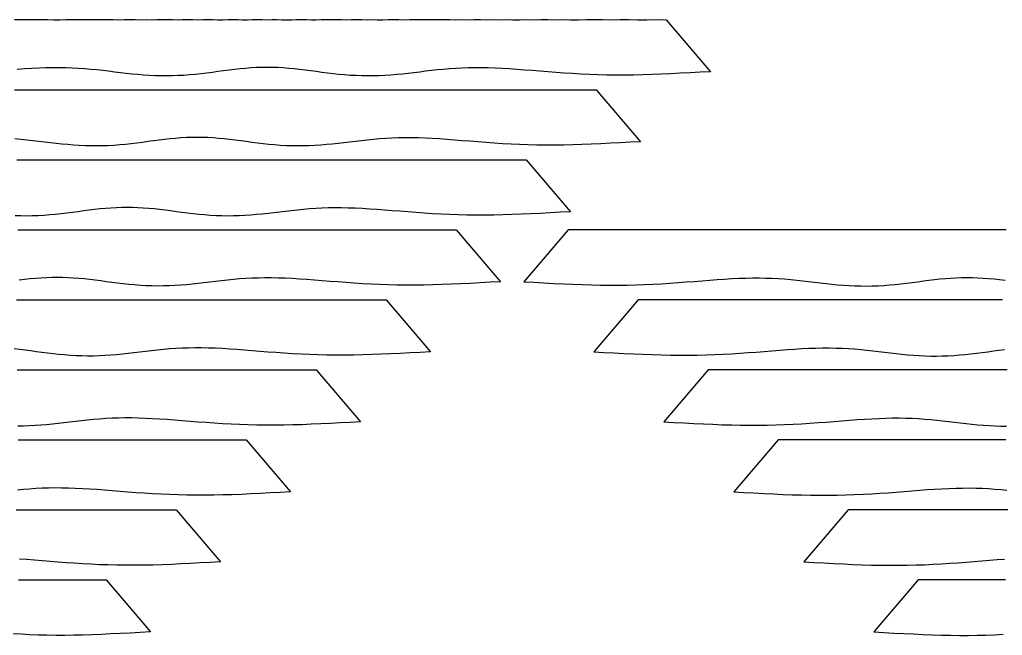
# Model space of a CAD drawing. Header units: metres. Extents: x 28 to 1492, y 12 to 1238.
# Drawn here: x 743.9 to 1165.1, y 12.6 to 276.3 of the extents above; entities that cross this region are included whole.
import ezdxf

# ---------------------------------------------------------------- set-up
doc = ezdxf.new("R2010")
doc.units = ezdxf.units.M

msp = doc.modelspace()

# ---------------------------------------------------------------- linework, layer by layer
for points in [[(741.72, 276.31), (744.64, 276.31), (747.51, 276.31), (750.34, 276.31), (753.13, 276.31), (755.89, 276.31), (758.6, 276.3), (761.28, 276.3), (763.93, 276.31), (766.54, 276.31), (769.13, 276.31), (771.68, 276.31), (774.21, 276.31), (776.7, 276.31), (779.17, 276.31), (781.62, 276.31), (784.04, 276.31), (786.44, 276.3), (788.82, 276.31), (791.18, 276.31), (793.51, 276.31), (795.83, 276.3), (798.13, 276.31), (800.42, 276.3), (802.68, 276.31), (804.93, 276.31), (807.17, 276.31), (809.4, 276.31), (811.61, 276.3), (813.8, 276.31), (815.99, 276.31), (818.17, 276.31), (820.33, 276.3), (822.49, 276.31), (824.64, 276.31), (826.78, 276.31), (828.91, 276.3), (831.04, 276.3), (833.16, 276.31), (835.28, 276.31), (837.39, 276.31), (839.5, 276.3), (841.6, 276.3), (843.71, 276.31), (845.81, 276.31), (847.91, 276.31), (850, 276.3), (852.09, 276.31), (854.19, 276.31), (856.29, 276.3), (858.4, 276.3), (860.5, 276.3), (862.61, 276.31), (864.72, 276.31), (866.84, 276.31), (868.96, 276.3), (871.09, 276.3), (873.22, 276.31), (875.36, 276.31), (877.51, 276.31), (879.67, 276.31), (881.83, 276.31), (884.01, 276.3), (886.2, 276.31), (888.39, 276.31), (890.6, 276.31), (892.83, 276.3), (895.07, 276.31), (897.32, 276.3), (899.58, 276.3), (901.87, 276.31), (904.17, 276.31), (906.49, 276.31), (908.82, 276.3), (911.18, 276.31), (913.56, 276.31), (915.96, 276.31), (918.38, 276.31), (920.83, 276.31), (923.3, 276.31), (925.79, 276.31), (928.32, 276.31), (930.87, 276.3), (933.46, 276.31), (936.07, 276.3), (938.72, 276.31), (941.4, 276.31), (944.11, 276.3), (946.87, 276.31), (949.66, 276.3), (952.49, 276.31), (955.36, 276.3), (958.28, 276.3), (961.24, 276.31), (964.25, 276.3), (967.31, 276.31), (970.43, 276.31), (973.59, 276.3), (976.82, 276.31), (980.1, 276.3), (983.44, 276.3), (986.85, 276.31), (990.33, 276.31), (993.88, 276.31), (997.5, 276.3), (1001.2, 276.31), (1004.98, 276.31), (1008.85, 276.3), (1012.8, 276.3), (1016.85, 276.31), (1021, 276.3), (1040, 254)], [(1040, 254), (1035.61, 253.78), (1031.33, 253.55), (1027.13, 253.33), (1023.01, 253.13), (1018.95, 252.95), (1014.95, 252.8), (1011.01, 252.68), (1007.11, 252.59), (1003.25, 252.55), (999.43, 252.55), (995.65, 252.6), (991.91, 252.69), (988.2, 252.82), (984.54, 252.98), (980.92, 253.18), (977.35, 253.41), (973.83, 253.66), (970.36, 253.93), (966.95, 254.2), (963.59, 254.47), (960.3, 254.73), (957.07, 254.97), (953.91, 255.19), (950.81, 255.37), (947.77, 255.51), (944.8, 255.62), (941.9, 255.67), (939.05, 255.68), (936.26, 255.63), (933.52, 255.54), (930.83, 255.4), (928.18, 255.22), (925.57, 255), (922.99, 254.75), (920.44, 254.47), (917.92, 254.18), (915.4, 253.88), (912.91, 253.58), (910.42, 253.29), (907.94, 253.02), (905.46, 252.77), (902.98, 252.57), (900.51, 252.4), (898.03, 252.28), (895.55, 252.21), (893.08, 252.19), (890.6, 252.23), (888.13, 252.32), (885.66, 252.46), (883.2, 252.65), (880.75, 252.88), (878.31, 253.14), (875.88, 253.43), (873.46, 253.73), (871.06, 254.05), (868.67, 254.37), (866.3, 254.67), (863.94, 254.96), (861.59, 255.22), (859.26, 255.44), (856.93, 255.62), (854.62, 255.76), (852.3, 255.84), (850, 255.86), (847.7, 255.84), (845.38, 255.76), (843.07, 255.62), (840.74, 255.44), (838.41, 255.22), (836.06, 254.96), (833.7, 254.67), (831.33, 254.37), (828.94, 254.05), (826.54, 253.73), (824.12, 253.43), (821.69, 253.14), (819.25, 252.88), (816.8, 252.65), (814.34, 252.46), (811.87, 252.32), (809.4, 252.23), (806.92, 252.19), (804.45, 252.21), (801.97, 252.28), (799.49, 252.4), (797.02, 252.57), (794.54, 252.77), (792.06, 253.02), (789.58, 253.29), (787.09, 253.58), (784.6, 253.88), (782.08, 254.18), (779.56, 254.47), (777.01, 254.75), (774.43, 255), (771.82, 255.22), (769.17, 255.4), (766.48, 255.54), (763.74, 255.63), (760.95, 255.68), (758.1, 255.67), (755.2, 255.62), (752.23, 255.51), (749.19, 255.37), (746.09, 255.19), (742.93, 254.97)], [(741.68, 246.31), (744.21, 246.31), (746.7, 246.31), (749.17, 246.31), (751.62, 246.31), (754.04, 246.31), (756.44, 246.3), (758.82, 246.31), (761.18, 246.31), (763.51, 246.31), (765.83, 246.3), (768.13, 246.31), (770.42, 246.3), (772.68, 246.31), (774.93, 246.31), (777.17, 246.31), (779.4, 246.31), (781.61, 246.3), (783.8, 246.31), (785.99, 246.31), (788.17, 246.31), (790.33, 246.3), (792.49, 246.31), (794.64, 246.31), (796.78, 246.31), (798.91, 246.3), (801.04, 246.3), (803.16, 246.31), (805.28, 246.31), (807.39, 246.31), (809.5, 246.3), (811.6, 246.3), (813.71, 246.31), (815.81, 246.31), (817.91, 246.31), (820, 246.3), (822.09, 246.31), (824.19, 246.31), (826.29, 246.3), (828.4, 246.3), (830.5, 246.3), (832.61, 246.31), (834.72, 246.31), (836.84, 246.31), (838.96, 246.3), (841.09, 246.3), (843.22, 246.31), (845.36, 246.31), (847.51, 246.31), (849.67, 246.31), (851.83, 246.31), (854.01, 246.3), (856.2, 246.31), (858.39, 246.31), (860.6, 246.31), (862.83, 246.3), (865.07, 246.31), (867.32, 246.3), (869.58, 246.3), (871.87, 246.31), (874.17, 246.31), (876.49, 246.31), (878.82, 246.3), (881.18, 246.31), (883.56, 246.31), (885.96, 246.31), (888.38, 246.31), (890.83, 246.31), (893.3, 246.31), (895.79, 246.31), (898.32, 246.31), (900.87, 246.3), (903.46, 246.31), (906.07, 246.3), (908.72, 246.31), (911.4, 246.31), (914.11, 246.3), (916.87, 246.31), (919.66, 246.3), (922.49, 246.31), (925.36, 246.3), (928.28, 246.3), (931.24, 246.31), (934.25, 246.3), (937.31, 246.31), (940.43, 246.31), (943.59, 246.3), (946.82, 246.31), (950.1, 246.3), (953.44, 246.3), (956.85, 246.31), (960.33, 246.31), (963.88, 246.31), (967.5, 246.3), (971.2, 246.31), (974.98, 246.31), (978.85, 246.3), (982.8, 246.3), (986.85, 246.31), (991, 246.3), (1010, 224)], [(1010, 224), (1005.61, 223.78), (1001.33, 223.55), (997.13, 223.33), (993.01, 223.13), (988.95, 222.95), (984.95, 222.8), (981.01, 222.68), (977.11, 222.59), (973.25, 222.55), (969.43, 222.55), (965.65, 222.6), (961.91, 222.69), (958.2, 222.82), (954.54, 222.98), (950.92, 223.18), (947.35, 223.41), (943.83, 223.66), (940.36, 223.93), (936.95, 224.2), (933.59, 224.47), (930.3, 224.73), (927.07, 224.97), (923.91, 225.19), (920.81, 225.37), (917.77, 225.51), (914.8, 225.62), (911.9, 225.67), (909.05, 225.68), (906.26, 225.63), (903.52, 225.54), (900.83, 225.4), (898.18, 225.22), (895.57, 225), (892.99, 224.75), (890.44, 224.47), (887.92, 224.18), (885.4, 223.88), (882.91, 223.58), (880.42, 223.29), (877.94, 223.02), (875.46, 222.77), (872.98, 222.57), (870.51, 222.4), (868.03, 222.28), (865.55, 222.21), (863.08, 222.19), (860.6, 222.23), (858.13, 222.32), (855.66, 222.46), (853.2, 222.65), (850.75, 222.88), (848.31, 223.14), (845.88, 223.43), (843.46, 223.73), (841.06, 224.05), (838.67, 224.37), (836.3, 224.67), (833.94, 224.96), (831.59, 225.22), (829.26, 225.44), (826.93, 225.62), (824.62, 225.76), (822.3, 225.84), (820, 225.86), (817.7, 225.84), (815.38, 225.76), (813.07, 225.62), (810.74, 225.44), (808.41, 225.22), (806.06, 224.96), (803.7, 224.67), (801.33, 224.37), (798.94, 224.05), (796.54, 223.73), (794.12, 223.43), (791.69, 223.14), (789.25, 222.88), (786.8, 222.65), (784.34, 222.46), (781.87, 222.32), (779.4, 222.23), (776.92, 222.19), (774.45, 222.21), (771.97, 222.28), (769.49, 222.4), (767.02, 222.57), (764.54, 222.77), (762.06, 223.02), (759.58, 223.29), (757.09, 223.58), (754.6, 223.88), (752.08, 224.18), (749.56, 224.47), (747.01, 224.75), (744.43, 225), (741.82, 225.22)], [(742.68, 216.31), (744.93, 216.31), (747.17, 216.31), (749.4, 216.31), (751.61, 216.3), (753.8, 216.31), (755.99, 216.31), (758.17, 216.31), (760.33, 216.3), (762.49, 216.31), (764.64, 216.31), (766.78, 216.31), (768.91, 216.3), (771.04, 216.3), (773.16, 216.31), (775.28, 216.31), (777.39, 216.31), (779.5, 216.3), (781.6, 216.3), (783.71, 216.31), (785.81, 216.31), (787.91, 216.31), (790, 216.3), (792.09, 216.31), (794.19, 216.31), (796.29, 216.3), (798.4, 216.3), (800.5, 216.3), (802.61, 216.31), (804.72, 216.31), (806.84, 216.31), (808.96, 216.3), (811.09, 216.3), (813.22, 216.31), (815.36, 216.31), (817.51, 216.31), (819.67, 216.31), (821.83, 216.31), (824.01, 216.3), (826.2, 216.31), (828.39, 216.31), (830.6, 216.31), (832.83, 216.3), (835.07, 216.31), (837.32, 216.3), (839.58, 216.3), (841.87, 216.31), (844.17, 216.31), (846.49, 216.31), (848.82, 216.3), (851.18, 216.31), (853.56, 216.31), (855.96, 216.31), (858.38, 216.31), (860.83, 216.31), (863.3, 216.31), (865.79, 216.31), (868.32, 216.31), (870.87, 216.3), (873.46, 216.31), (876.07, 216.3), (878.72, 216.31), (881.4, 216.31), (884.11, 216.3), (886.87, 216.31), (889.66, 216.3), (892.49, 216.31), (895.36, 216.3), (898.28, 216.3), (901.24, 216.31), (904.25, 216.3), (907.31, 216.31), (910.43, 216.31), (913.59, 216.3), (916.82, 216.31), (920.1, 216.3), (923.44, 216.3), (926.85, 216.31), (930.33, 216.31), (933.88, 216.31), (937.5, 216.3), (941.2, 216.31), (944.98, 216.31), (948.85, 216.3), (952.8, 216.3), (956.85, 216.31), (961, 216.3), (980, 194)], [(980, 194), (975.61, 193.78), (971.33, 193.55), (967.13, 193.33), (963.01, 193.13), (958.95, 192.95), (954.95, 192.8), (951.01, 192.68), (947.11, 192.59), (943.25, 192.55), (939.43, 192.55), (935.65, 192.6), (931.91, 192.69), (928.2, 192.82), (924.54, 192.98), (920.92, 193.18), (917.35, 193.41), (913.83, 193.66), (910.36, 193.93), (906.95, 194.2), (903.59, 194.47), (900.3, 194.73), (897.07, 194.97), (893.91, 195.19), (890.81, 195.37), (887.77, 195.51), (884.8, 195.62), (881.9, 195.67), (879.05, 195.68), (876.26, 195.63), (873.52, 195.54), (870.83, 195.4), (868.18, 195.22), (865.57, 195), (862.99, 194.75), (860.44, 194.47), (857.92, 194.18), (855.4, 193.88), (852.91, 193.58), (850.42, 193.29), (847.94, 193.02), (845.46, 192.77), (842.98, 192.57), (840.51, 192.4), (838.03, 192.28), (835.55, 192.21), (833.08, 192.19), (830.6, 192.23), (828.13, 192.32), (825.66, 192.46), (823.2, 192.65), (820.75, 192.88), (818.31, 193.14), (815.88, 193.43), (813.46, 193.73), (811.06, 194.05), (808.67, 194.37), (806.3, 194.67), (803.94, 194.96), (801.59, 195.22), (799.26, 195.44), (796.93, 195.62), (794.62, 195.76), (792.3, 195.84), (790, 195.86), (787.7, 195.84), (785.38, 195.76), (783.07, 195.62), (780.74, 195.44), (778.41, 195.22), (776.06, 194.96), (773.7, 194.67), (771.33, 194.37), (768.94, 194.05), (766.54, 193.73), (764.12, 193.43), (761.69, 193.14), (759.25, 192.88), (756.8, 192.65), (754.34, 192.46), (751.87, 192.32), (749.4, 192.23), (746.92, 192.19), (744.45, 192.21), (741.97, 192.28)], [(743.16, 186.31), (745.28, 186.31), (747.39, 186.31), (749.5, 186.3), (751.6, 186.3), (753.71, 186.31), (755.81, 186.31), (757.91, 186.31), (760, 186.3), (762.09, 186.31), (764.19, 186.31), (766.29, 186.3), (768.4, 186.3), (770.5, 186.3), (772.61, 186.31), (774.72, 186.31), (776.84, 186.31), (778.96, 186.3), (781.09, 186.3), (783.22, 186.31), (785.36, 186.31), (787.51, 186.31), (789.67, 186.31), (791.83, 186.31), (794.01, 186.3), (796.2, 186.31), (798.39, 186.31), (800.6, 186.31), (802.83, 186.3), (805.07, 186.31), (807.32, 186.3), (809.58, 186.3), (811.87, 186.31), (814.17, 186.31), (816.49, 186.31), (818.82, 186.3), (821.18, 186.31), (823.56, 186.31), (825.96, 186.31), (828.38, 186.31), (830.83, 186.31), (833.3, 186.31), (835.79, 186.31), (838.32, 186.31), (840.87, 186.3), (843.46, 186.31), (846.07, 186.3), (848.72, 186.31), (851.4, 186.31), (854.11, 186.3), (856.87, 186.31), (859.66, 186.3), (862.49, 186.31), (865.36, 186.3), (868.28, 186.3), (871.24, 186.31), (874.25, 186.3), (877.31, 186.31), (880.43, 186.31), (883.59, 186.3), (886.82, 186.31), (890.1, 186.3), (893.44, 186.3), (896.85, 186.31), (900.33, 186.31), (903.88, 186.31), (907.5, 186.3), (911.2, 186.31), (914.98, 186.31), (918.85, 186.3), (922.8, 186.3), (926.85, 186.31), (931, 186.3), (950, 164)], [(1166.84, 186.31), (1164.72, 186.31), (1162.61, 186.31), (1160.5, 186.3), (1158.4, 186.3), (1156.29, 186.31), (1154.19, 186.31), (1152.09, 186.31), (1150, 186.3), (1147.91, 186.31), (1145.81, 186.31), (1143.71, 186.3), (1141.6, 186.3), (1139.5, 186.3), (1137.39, 186.31), (1135.28, 186.31), (1133.16, 186.31), (1131.04, 186.3), (1128.91, 186.3), (1126.78, 186.31), (1124.64, 186.31), (1122.49, 186.31), (1120.33, 186.31), (1118.17, 186.31), (1115.99, 186.3), (1113.8, 186.31), (1111.61, 186.31), (1109.4, 186.31), (1107.17, 186.3), (1104.93, 186.31), (1102.68, 186.3), (1100.42, 186.3), (1098.13, 186.31), (1095.83, 186.31), (1093.51, 186.31), (1091.18, 186.3), (1088.82, 186.31), (1086.44, 186.31), (1084.04, 186.31), (1081.62, 186.31), (1079.17, 186.31), (1076.7, 186.31), (1074.21, 186.31), (1071.68, 186.31), (1069.13, 186.3), (1066.54, 186.31), (1063.93, 186.3), (1061.28, 186.31), (1058.6, 186.31), (1055.89, 186.3), (1053.13, 186.31), (1050.34, 186.3), (1047.51, 186.31), (1044.64, 186.3), (1041.72, 186.3), (1038.76, 186.31), (1035.75, 186.3), (1032.69, 186.31), (1029.57, 186.31), (1026.41, 186.3), (1023.18, 186.31), (1019.9, 186.3), (1016.56, 186.3), (1013.15, 186.31), (1009.67, 186.31), (1006.12, 186.31), (1002.5, 186.3), (998.8, 186.31), (995.02, 186.31), (991.15, 186.3), (987.2, 186.3), (983.15, 186.31), (979, 186.3), (960, 164)], [(950, 164), (945.61, 163.78), (941.33, 163.55), (937.13, 163.33), (933.01, 163.13), (928.95, 162.95), (924.95, 162.8), (921.01, 162.68), (917.11, 162.59), (913.25, 162.55), (909.43, 162.55), (905.65, 162.6), (901.91, 162.69), (898.2, 162.82), (894.54, 162.98), (890.92, 163.18), (887.35, 163.41), (883.83, 163.66), (880.36, 163.93), (876.95, 164.2), (873.59, 164.47), (870.3, 164.73), (867.07, 164.97), (863.91, 165.19), (860.81, 165.37), (857.77, 165.51), (854.8, 165.62), (851.9, 165.67), (849.05, 165.68), (846.26, 165.63), (843.52, 165.54), (840.83, 165.4), (838.18, 165.22), (835.57, 165), (832.99, 164.75), (830.44, 164.47), (827.92, 164.18), (825.4, 163.88), (822.91, 163.58), (820.42, 163.29), (817.94, 163.02), (815.46, 162.77), (812.98, 162.57), (810.51, 162.4), (808.03, 162.28), (805.55, 162.21), (803.08, 162.19), (800.6, 162.23), (798.13, 162.32), (795.66, 162.46), (793.2, 162.65), (790.75, 162.88), (788.31, 163.14), (785.88, 163.43), (783.46, 163.73), (781.06, 164.05), (778.67, 164.37), (776.3, 164.67), (773.94, 164.96), (771.59, 165.22), (769.26, 165.44), (766.93, 165.62), (764.62, 165.76), (762.3, 165.84), (760, 165.86), (757.7, 165.84), (755.38, 165.76), (753.07, 165.62), (750.74, 165.44), (748.41, 165.22), (746.06, 164.96), (743.7, 164.67)], [(960, 164), (964.39, 163.78), (968.67, 163.55), (972.87, 163.33), (976.99, 163.13), (981.05, 162.95), (985.05, 162.8), (988.99, 162.68), (992.89, 162.59), (996.75, 162.55), (1000.57, 162.55), (1004.35, 162.6), (1008.09, 162.69), (1011.8, 162.82), (1015.46, 162.98), (1019.08, 163.18), (1022.65, 163.41), (1026.17, 163.66), (1029.64, 163.93), (1033.05, 164.2), (1036.41, 164.47), (1039.7, 164.73), (1042.93, 164.97), (1046.09, 165.19), (1049.19, 165.37), (1052.23, 165.51), (1055.2, 165.62), (1058.1, 165.67), (1060.95, 165.68), (1063.74, 165.63), (1066.48, 165.54), (1069.17, 165.4), (1071.82, 165.22), (1074.43, 165), (1077.01, 164.75), (1079.56, 164.47), (1082.08, 164.18), (1084.6, 163.88), (1087.09, 163.58), (1089.58, 163.29), (1092.06, 163.02), (1094.54, 162.77), (1097.02, 162.57), (1099.49, 162.4), (1101.97, 162.28), (1104.45, 162.21), (1106.92, 162.19), (1109.4, 162.23), (1111.87, 162.32), (1114.34, 162.46), (1116.8, 162.65), (1119.25, 162.88), (1121.69, 163.14), (1124.12, 163.43), (1126.54, 163.73), (1128.94, 164.05), (1131.33, 164.37), (1133.7, 164.67), (1136.06, 164.96), (1138.41, 165.22), (1140.74, 165.44), (1143.07, 165.62), (1145.38, 165.76), (1147.7, 165.84), (1150, 165.86), (1152.3, 165.84), (1154.62, 165.76), (1156.93, 165.62), (1159.26, 165.44), (1161.59, 165.22), (1163.94, 164.96), (1166.3, 164.67)], [(742.61, 156.31), (744.72, 156.31), (746.84, 156.31), (748.96, 156.3), (751.09, 156.3), (753.22, 156.31), (755.36, 156.31), (757.51, 156.31), (759.67, 156.31), (761.83, 156.31), (764.01, 156.3), (766.2, 156.31), (768.39, 156.31), (770.6, 156.31), (772.83, 156.3), (775.07, 156.31), (777.32, 156.3), (779.58, 156.3), (781.87, 156.31), (784.17, 156.31), (786.49, 156.31), (788.82, 156.3), (791.18, 156.31), (793.56, 156.31), (795.96, 156.31), (798.38, 156.31), (800.83, 156.31), (803.3, 156.31), (805.79, 156.31), (808.32, 156.31), (810.87, 156.3), (813.46, 156.31), (816.07, 156.3), (818.72, 156.31), (821.4, 156.31), (824.11, 156.3), (826.87, 156.31), (829.66, 156.3), (832.49, 156.31), (835.36, 156.3), (838.28, 156.3), (841.24, 156.31), (844.25, 156.3), (847.31, 156.31), (850.43, 156.31), (853.59, 156.3), (856.82, 156.31), (860.1, 156.3), (863.44, 156.3), (866.85, 156.31), (870.33, 156.31), (873.88, 156.31), (877.5, 156.3), (881.2, 156.31), (884.98, 156.31), (888.85, 156.3), (892.8, 156.3), (896.85, 156.31), (901, 156.3), (920, 134)], [(1165.28, 156.31), (1163.16, 156.31), (1161.04, 156.3), (1158.91, 156.3), (1156.78, 156.31), (1154.64, 156.31), (1152.49, 156.31), (1150.33, 156.31), (1148.17, 156.31), (1145.99, 156.3), (1143.8, 156.31), (1141.61, 156.31), (1139.4, 156.31), (1137.17, 156.3), (1134.93, 156.31), (1132.68, 156.3), (1130.42, 156.3), (1128.13, 156.31), (1125.83, 156.31), (1123.51, 156.31), (1121.18, 156.3), (1118.82, 156.31), (1116.44, 156.31), (1114.04, 156.31), (1111.62, 156.31), (1109.17, 156.31), (1106.7, 156.31), (1104.21, 156.31), (1101.68, 156.31), (1099.13, 156.3), (1096.54, 156.31), (1093.93, 156.3), (1091.28, 156.31), (1088.6, 156.31), (1085.89, 156.3), (1083.13, 156.31), (1080.34, 156.3), (1077.51, 156.31), (1074.64, 156.3), (1071.72, 156.3), (1068.76, 156.31), (1065.75, 156.3), (1062.69, 156.31), (1059.57, 156.31), (1056.41, 156.3), (1053.18, 156.31), (1049.9, 156.3), (1046.56, 156.3), (1043.15, 156.31), (1039.67, 156.31), (1036.12, 156.31), (1032.5, 156.3), (1028.8, 156.31), (1025.02, 156.31), (1021.15, 156.3), (1017.2, 156.3), (1013.15, 156.31), (1009, 156.3), (990, 134)], [(920, 134), (915.61, 133.78), (911.33, 133.55), (907.13, 133.33), (903.01, 133.13), (898.95, 132.95), (894.95, 132.8), (891.01, 132.68), (887.11, 132.59), (883.25, 132.55), (879.43, 132.55), (875.65, 132.6), (871.91, 132.69), (868.2, 132.82), (864.54, 132.98), (860.92, 133.18), (857.35, 133.41), (853.83, 133.66), (850.36, 133.93), (846.95, 134.2), (843.59, 134.47), (840.3, 134.73), (837.07, 134.97), (833.91, 135.19), (830.81, 135.37), (827.77, 135.51), (824.8, 135.62), (821.9, 135.67), (819.05, 135.68), (816.26, 135.63), (813.52, 135.54), (810.83, 135.4), (808.18, 135.22), (805.57, 135), (802.99, 134.75), (800.44, 134.47), (797.92, 134.18), (795.4, 133.88), (792.91, 133.58), (790.42, 133.29), (787.94, 133.02), (785.46, 132.77), (782.98, 132.57), (780.51, 132.4), (778.03, 132.28), (775.55, 132.21), (773.08, 132.19), (770.6, 132.23), (768.13, 132.32), (765.66, 132.46), (763.2, 132.65), (760.75, 132.88), (758.31, 133.14), (755.88, 133.43), (753.46, 133.73), (751.06, 134.05), (748.67, 134.37), (746.3, 134.67), (743.94, 134.96), (741.59, 135.22)], [(990, 134), (994.39, 133.78), (998.67, 133.55), (1002.87, 133.33), (1006.99, 133.13), (1011.05, 132.95), (1015.05, 132.8), (1018.99, 132.68), (1022.89, 132.59), (1026.75, 132.55), (1030.57, 132.55), (1034.35, 132.6), (1038.09, 132.69), (1041.8, 132.82), (1045.46, 132.98), (1049.08, 133.18), (1052.65, 133.41), (1056.17, 133.66), (1059.64, 133.93), (1063.05, 134.2), (1066.41, 134.47), (1069.7, 134.73), (1072.93, 134.97), (1076.09, 135.19), (1079.19, 135.37), (1082.23, 135.51), (1085.2, 135.62), (1088.1, 135.67), (1090.95, 135.68), (1093.74, 135.63), (1096.48, 135.54), (1099.17, 135.4), (1101.82, 135.22), (1104.43, 135), (1107.01, 134.75), (1109.56, 134.47), (1112.08, 134.18), (1114.6, 133.88), (1117.09, 133.58), (1119.58, 133.29), (1122.06, 133.02), (1124.54, 132.77), (1127.02, 132.57), (1129.49, 132.4), (1131.97, 132.28), (1134.45, 132.21), (1136.92, 132.19), (1139.4, 132.23), (1141.87, 132.32), (1144.34, 132.46), (1146.8, 132.65), (1149.25, 132.88), (1151.69, 133.14), (1154.12, 133.43), (1156.54, 133.73), (1158.94, 134.05), (1161.33, 134.37), (1163.7, 134.67), (1166.06, 134.96)], [(742.83, 126.3), (745.07, 126.31), (747.32, 126.3), (749.58, 126.3), (751.87, 126.31), (754.17, 126.31), (756.49, 126.31), (758.82, 126.3), (761.18, 126.31), (763.56, 126.31), (765.96, 126.31), (768.38, 126.31), (770.83, 126.31), (773.3, 126.31), (775.79, 126.31), (778.32, 126.31), (780.87, 126.3), (783.46, 126.31), (786.07, 126.3), (788.72, 126.31), (791.4, 126.31), (794.11, 126.3), (796.87, 126.31), (799.66, 126.3), (802.49, 126.31), (805.36, 126.3), (808.28, 126.3), (811.24, 126.31), (814.25, 126.3), (817.31, 126.31), (820.43, 126.31), (823.59, 126.3), (826.82, 126.31), (830.1, 126.3), (833.44, 126.3), (836.85, 126.31), (840.33, 126.31), (843.88, 126.31), (847.5, 126.3), (851.2, 126.31), (854.98, 126.31), (858.85, 126.3), (862.8, 126.3), (866.85, 126.31), (871, 126.3), (890, 104)], [(1167.17, 126.3), (1164.93, 126.31), (1162.68, 126.3), (1160.42, 126.3), (1158.13, 126.31), (1155.83, 126.31), (1153.51, 126.31), (1151.18, 126.3), (1148.82, 126.31), (1146.44, 126.31), (1144.04, 126.31), (1141.62, 126.31), (1139.17, 126.31), (1136.7, 126.31), (1134.21, 126.31), (1131.68, 126.31), (1129.13, 126.3), (1126.54, 126.31), (1123.93, 126.3), (1121.28, 126.31), (1118.6, 126.31), (1115.89, 126.3), (1113.13, 126.31), (1110.34, 126.3), (1107.51, 126.31), (1104.64, 126.3), (1101.72, 126.3), (1098.76, 126.31), (1095.75, 126.3), (1092.69, 126.31), (1089.57, 126.31), (1086.41, 126.3), (1083.18, 126.31), (1079.9, 126.3), (1076.56, 126.3), (1073.15, 126.31), (1069.67, 126.31), (1066.12, 126.31), (1062.5, 126.3), (1058.8, 126.31), (1055.02, 126.31), (1051.15, 126.3), (1047.2, 126.3), (1043.15, 126.31), (1039, 126.3), (1020, 104)], [(890, 104), (885.61, 103.78), (881.33, 103.55), (877.13, 103.33), (873.01, 103.13), (868.95, 102.95), (864.95, 102.8), (861.01, 102.68), (857.11, 102.59), (853.25, 102.55), (849.43, 102.55), (845.65, 102.6), (841.91, 102.69), (838.2, 102.82), (834.54, 102.98), (830.92, 103.18), (827.35, 103.41), (823.83, 103.66), (820.36, 103.93), (816.95, 104.2), (813.59, 104.47), (810.3, 104.73), (807.07, 104.97), (803.91, 105.19), (800.81, 105.37), (797.77, 105.51), (794.8, 105.62), (791.9, 105.67), (789.05, 105.68), (786.26, 105.63), (783.52, 105.54), (780.83, 105.4), (778.18, 105.22), (775.57, 105), (772.99, 104.75), (770.44, 104.47), (767.92, 104.18), (765.4, 103.88), (762.91, 103.58), (760.42, 103.29), (757.94, 103.02), (755.46, 102.77), (752.98, 102.57), (750.51, 102.4), (748.03, 102.28), (745.55, 102.21), (743.08, 102.19)], [(1020, 104), (1024.39, 103.78), (1028.67, 103.55), (1032.87, 103.33), (1036.99, 103.13), (1041.05, 102.95), (1045.05, 102.8), (1048.99, 102.68), (1052.89, 102.59), (1056.75, 102.55), (1060.57, 102.55), (1064.35, 102.6), (1068.09, 102.69), (1071.8, 102.82), (1075.46, 102.98), (1079.08, 103.18), (1082.65, 103.41), (1086.17, 103.66), (1089.64, 103.93), (1093.05, 104.2), (1096.41, 104.47), (1099.7, 104.73), (1102.93, 104.97), (1106.09, 105.19), (1109.19, 105.37), (1112.23, 105.51), (1115.2, 105.62), (1118.1, 105.67), (1120.95, 105.68), (1123.74, 105.63), (1126.48, 105.54), (1129.17, 105.4), (1131.82, 105.22), (1134.43, 105), (1137.01, 104.75), (1139.56, 104.47), (1142.08, 104.18), (1144.6, 103.88), (1147.09, 103.58), (1149.58, 103.29), (1152.06, 103.02), (1154.54, 102.77), (1157.02, 102.57), (1159.49, 102.4), (1161.97, 102.28), (1164.45, 102.21), (1166.92, 102.19)], [(743.3, 96.31), (745.79, 96.31), (748.32, 96.31), (750.87, 96.3), (753.46, 96.31), (756.07, 96.3), (758.72, 96.31), (761.4, 96.31), (764.11, 96.3), (766.87, 96.31), (769.66, 96.3), (772.49, 96.31), (775.36, 96.3), (778.28, 96.3), (781.24, 96.31), (784.25, 96.3), (787.31, 96.31), (790.43, 96.31), (793.59, 96.3), (796.82, 96.31), (800.1, 96.3), (803.44, 96.3), (806.85, 96.31), (810.33, 96.31), (813.88, 96.31), (817.5, 96.3), (821.2, 96.31), (824.98, 96.31), (828.85, 96.3), (832.8, 96.3), (836.85, 96.31), (841, 96.3), (860, 74)], [(1166.7, 96.31), (1164.21, 96.31), (1161.68, 96.31), (1159.13, 96.3), (1156.54, 96.31), (1153.93, 96.3), (1151.28, 96.31), (1148.6, 96.31), (1145.89, 96.3), (1143.13, 96.31), (1140.34, 96.3), (1137.51, 96.31), (1134.64, 96.3), (1131.72, 96.3), (1128.76, 96.31), (1125.75, 96.3), (1122.69, 96.31), (1119.57, 96.31), (1116.41, 96.3), (1113.18, 96.31), (1109.9, 96.3), (1106.56, 96.3), (1103.15, 96.31), (1099.67, 96.31), (1096.12, 96.31), (1092.5, 96.3), (1088.8, 96.31), (1085.02, 96.31), (1081.15, 96.3), (1077.2, 96.3), (1073.15, 96.31), (1069, 96.3), (1050, 74)], [(860, 74), (855.61, 73.78), (851.33, 73.55), (847.13, 73.33), (843.01, 73.13), (838.95, 72.95), (834.95, 72.8), (831.01, 72.68), (827.11, 72.59), (823.25, 72.55), (819.43, 72.55), (815.65, 72.6), (811.91, 72.69), (808.2, 72.82), (804.54, 72.98), (800.92, 73.18), (797.35, 73.41), (793.83, 73.66), (790.36, 73.93), (786.95, 74.2), (783.59, 74.47), (780.3, 74.73), (777.07, 74.97), (773.91, 75.19), (770.81, 75.37), (767.77, 75.51), (764.8, 75.62), (761.9, 75.67), (759.05, 75.68), (756.26, 75.63), (753.52, 75.54), (750.83, 75.4), (748.18, 75.22), (745.57, 75), (742.99, 74.75)], [(1050, 74), (1054.39, 73.78), (1058.67, 73.55), (1062.87, 73.33), (1066.99, 73.13), (1071.05, 72.95), (1075.05, 72.8), (1078.99, 72.68), (1082.89, 72.59), (1086.75, 72.55), (1090.57, 72.55), (1094.35, 72.6), (1098.09, 72.69), (1101.8, 72.82), (1105.46, 72.98), (1109.08, 73.18), (1112.65, 73.41), (1116.17, 73.66), (1119.64, 73.93), (1123.05, 74.2), (1126.41, 74.47), (1129.7, 74.73), (1132.93, 74.97), (1136.09, 75.19), (1139.19, 75.37), (1142.23, 75.51), (1145.2, 75.62), (1148.1, 75.67), (1150.95, 75.68), (1153.74, 75.63), (1156.48, 75.54), (1159.17, 75.4), (1161.82, 75.22), (1164.43, 75), (1167.01, 74.75)], [(742.49, 66.31), (745.36, 66.3), (748.28, 66.3), (751.24, 66.31), (754.25, 66.3), (757.31, 66.31), (760.43, 66.31), (763.59, 66.3), (766.82, 66.31), (770.1, 66.3), (773.44, 66.3), (776.85, 66.31), (780.33, 66.31), (783.88, 66.31), (787.5, 66.3), (791.2, 66.31), (794.98, 66.31), (798.85, 66.3), (802.8, 66.3), (806.85, 66.31), (811, 66.3), (830, 44)], [(1167.51, 66.31), (1164.64, 66.3), (1161.72, 66.3), (1158.76, 66.31), (1155.75, 66.3), (1152.69, 66.31), (1149.57, 66.31), (1146.41, 66.3), (1143.18, 66.31), (1139.9, 66.3), (1136.56, 66.3), (1133.15, 66.31), (1129.67, 66.31), (1126.12, 66.31), (1122.5, 66.3), (1118.8, 66.31), (1115.02, 66.31), (1111.15, 66.3), (1107.2, 66.3), (1103.15, 66.31), (1099, 66.3), (1080, 44)], [(830, 44), (825.61, 43.78), (821.33, 43.55), (817.13, 43.33), (813.01, 43.13), (808.95, 42.95), (804.95, 42.8), (801.01, 42.68), (797.11, 42.59), (793.25, 42.55), (789.43, 42.55), (785.65, 42.6), (781.91, 42.69), (778.2, 42.82), (774.54, 42.98), (770.92, 43.18), (767.35, 43.41), (763.83, 43.66), (760.36, 43.93), (756.95, 44.2), (753.59, 44.47), (750.3, 44.73), (747.07, 44.97), (743.91, 45.19)], [(1080, 44), (1084.39, 43.78), (1088.67, 43.55), (1092.87, 43.33), (1096.99, 43.13), (1101.05, 42.95), (1105.05, 42.8), (1108.99, 42.68), (1112.89, 42.59), (1116.75, 42.55), (1120.57, 42.55), (1124.35, 42.6), (1128.09, 42.69), (1131.8, 42.82), (1135.46, 42.98), (1139.08, 43.18), (1142.65, 43.41), (1146.17, 43.66), (1149.64, 43.93), (1153.05, 44.2), (1156.41, 44.47), (1159.7, 44.73), (1162.93, 44.97), (1166.09, 45.19)], [(743.44, 36.3), (746.85, 36.31), (750.33, 36.31), (753.88, 36.31), (757.5, 36.3), (761.2, 36.31), (764.98, 36.31), (768.85, 36.3), (772.8, 36.3), (776.85, 36.31), (781, 36.3), (800, 14)], [(1166.56, 36.3), (1163.15, 36.31), (1159.67, 36.31), (1156.12, 36.31), (1152.5, 36.3), (1148.8, 36.31), (1145.02, 36.31), (1141.15, 36.3), (1137.2, 36.3), (1133.15, 36.31), (1129, 36.3), (1110, 14)], [(800, 14), (795.61, 13.78), (791.33, 13.55), (787.13, 13.33), (783.01, 13.13), (778.95, 12.95), (774.95, 12.8), (771.01, 12.68), (767.11, 12.59), (763.25, 12.55), (759.43, 12.55), (755.65, 12.6), (751.91, 12.69), (748.2, 12.82), (744.54, 12.98), (740.92, 13.18)], [(1110, 14), (1114.39, 13.78), (1118.67, 13.55), (1122.87, 13.33), (1126.99, 13.13), (1131.05, 12.95), (1135.05, 12.8), (1138.99, 12.68), (1142.89, 12.59), (1146.75, 12.55), (1150.57, 12.55), (1154.35, 12.6), (1158.09, 12.69), (1161.8, 12.82), (1165.46, 12.98)]]:
    msp.add_lwpolyline(points)

doc.saveas('drawing.dxf')
